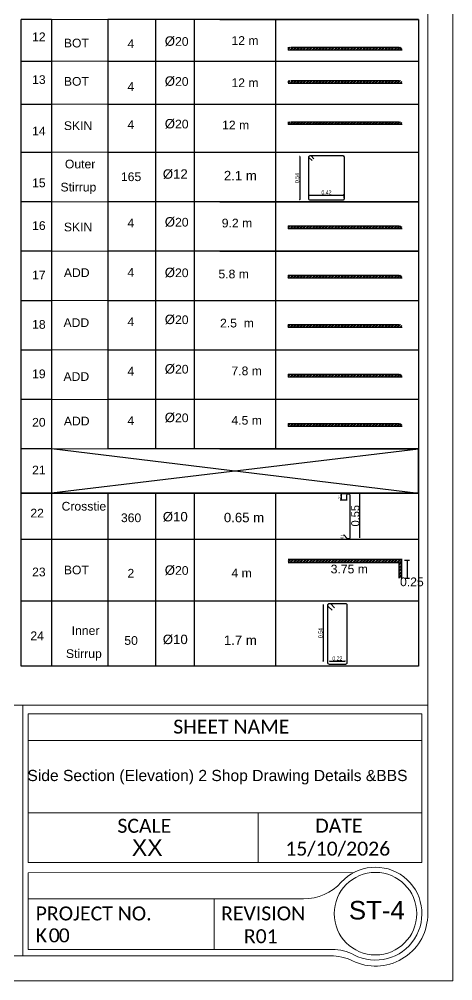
# Model space of a CAD drawing. Header units: inches. Extents: x 16 to 269, y 163 to 682.
# Drawn here: x 59.04 to 66.95, y 386.36 to 403.88 of the extents above; entities that cross this region are included whole.
import ezdxf

# ---------------------------------------------------------------- set-up
doc = ezdxf.new("R2010")
doc.units = ezdxf.units.IN
doc.header["$MEASUREMENT"] = 0
doc.layers.get('Defpoints').update_dxf_attribs({"lineweight": 5})
doc.layers.add('AutoRebar - BBS', color=2, linetype='Continuous')
doc.layers.add('Text', color=7, linetype='Continuous')
doc.layers.add('Dim', color=7, linetype='Continuous', lineweight=5)
doc.layers.add('Sheet_Borders', color=7, linetype='Continuous', lineweight=5)
doc.styles.add('Arch-Dim', font='swisscl.ttf')
doc.styles.add('RA CALIBRI REGULAR', font='calibril.ttf')
doc.styles.get("Standard").update_dxf_attribs({"font": 'arial.ttf'})
doc.styles.add('XREF-AXIS$0$X-OPTA', font='x-opta1d.shx')
doc.dimstyles.new('MMS-25', dxfattribs={"dimscale": 25, "dimtxt": 2.5, "dimasz": 0.75, "dimexe": 1, "dimexo": 1, "dimgap": 0.5, "dimtad": 1, "dimdec": 0, "dimdsep": 46, "dimtxsty": 'Arch-Dim', "dimblk": 'DOT', "dimcen": 2, "dimclrd": 11, "dimclre": 11, "dimclrt": 256, "dimazin": 0, "dimtfac": 1, "dimtdec": 0, "dimtix": 1, "dimtmove": 2, "dimatfit": 3, "dimfxl": 1.5, "dimtolj": 1, "dimarcsym": 0})
doc.dimstyles.new('XREF-AXIS$0$DIM100 FINAL..2010', dxfattribs={"dimtxt": 0.2, "dimasz": 0.1, "dimexe": 100, "dimexo": 100, "dimgap": 0.1, "dimtad": 1, "dimzin": 1, "dimdsep": 46, "dimtxsty": 'XREF-AXIS$0$X-OPTA', "dimblk": 'XREF-AXIS$0$TIK', "dimcen": 0.01, "dimse1": 1, "dimse2": 1, "dimclrd": 256, "dimclre": 1, "dimclrt": 3, "dimazin": 0, "dimtfac": 1, "dimtix": 1, "dimtmove": 1, "dimatfit": 3, "dimfxl": 10, "dimfxlon": 1, "dimarcsym": 0})

# ---------------------------------------------------------------- blocks, each defined once
blk = doc.blocks.new('sheet')
at = {"layer": 'Sheet_Borders', "linetype": 'Continuous', "lineweight": 0}
for p, q in [((-369.075, 77.192), (-369.075, 35.187)), ((-369.075, 77.192), (-369.075, 35.187)), ((-369.075, 77.192), (-369.075, 35.187)), ((-369.782, 76.484), (-369.782, 36.993)), ((-427.768, 42.966), (-369.782, 42.966)), ((-381.234, 42.966), (-381.234, 35.894)), ((-381.084, 38.526), (-381.084, 42.721)), ((-381.084, 42.721), (-369.948, 42.721)), ((-369.948, 42.721), (-369.948, 38.526)), ((-381.084, 41.972), (-369.948, 41.972)), ((-381.084, 39.933), (-369.948, 39.933)), ((-374.579, 38.526), (-374.579, 39.933)), ((-381.084, 38.526), (-369.948, 38.526)), ((-381.083, 38.238), (-371.864, 38.247)), ((-381.083, 38.238), (-381.081, 36.07)), ((-381.083, 37.498), (-373.3, 37.498)), ((-375.826, 37.498), (-375.826, 36.066)), ((-372.533, 35.894), (-427.768, 35.894)), ((-381.081, 36.07), (-372.48, 36.07))]:
    blk.add_line(p, q, dxfattribs=at)
blk.add_lwpolyline([(-369.075, 35.187), (-428.475, 35.187)], close=True, dxfattribs=at)
blk.add_circle((-371.261, 37.082), 1.166, dxfattribs=at)
for centre, radius, start, end in [((-371.261, 37.082), 1.312, 242.3421, 137.4242), ((-373.3, 38.955), 1.457, 270, 317.4242), ((-371.261, 37.082), 1.481, 243.9531, 356.5757), ((-372.533, 34.48), 1.414, 63.9531, 90), ((-372.479, 34.758), 1.312, 62.3421, 90.063)]:
    blk.add_arc(centre, radius, start, end, dxfattribs=at)
at = {"layer": 'Sheet_Borders', "linetype": 'Continuous', "lineweight": 0, "style": 'RA CALIBRI REGULAR'}
for s, height, p in [('SHEET NAME', 0.3943, (-376.978, 42.165)), ('SCALE', 0.3943, (-378.558, 39.365)), ('DATE', 0.3943, (-372.962, 39.369)), ('15/10/2026', 0.3943, (-373.812, 38.721)), ('PROJECT NO.', 0.39425, (-380.868, 36.891)), ('REVISION', 0.3943, (-375.628, 36.892)), ('K', 0.394, (-380.866, 36.273)), ('0', 0.394, (-380.499, 36.273)), ('0', 0.394, (-380.216, 36.273)), ('R01', 0.3943, (-374.982, 36.248))]:
    blk.add_text(s, height=height, dxfattribs=at).set_placement(p)
at = {"layer": 'Text', "ltscale": 3}
blk.add_text('XX', height=0.4657, dxfattribs=at).set_placement((-378.148, 38.714))
blk = doc.blocks.new('XREF-AXIS$0$TIK')
for p, q in [((-1, 0), (0.5, 0)), ((0, 0.5), (0, -0.5))]:
    blk.add_line(p, q)
at = {"const_width": 0.15}
blk.add_lwpolyline([(0.25, 0.25), (-0.25, -0.25)], dxfattribs=at)
blk = doc.blocks.new('*D754')
at = {"layer": 'Defpoints', "color": 0, "transparency": 16777216}
for p in [(1309, -29938), (1260, -31003), (1574, -31003)]:
    blk.add_point(p, dxfattribs=at)
at = {"layer": 'Dim', "lineweight": -2, "transparency": 16777216}
blk.add_line((1574, -29938), (1574, -31003), dxfattribs=at)
at = {"layer": 'Dim', "lineweight": -2, "transparency": 16777216, "xscale": 0.1, "yscale": 0.1, "zscale": 0.1}
for p, rotation in [((1574, -29938), 90), ((1574, -31003), 270)]:
    blk.add_blockref('XREF-AXIS$0$TIK', p, dxfattribs=dict(at, rotation=rotation))
at = {"layer": 'Dim', "color": 3, "transparency": 16777216, "insert": (1474, -30470), "char_height": 20, "attachment_point": 5, "rotation": 90, "style": 'XREF-AXIS$0$X-OPTA'}
blk.add_mtext('{\\H10x;0.55}', dxfattribs=at)
blk = doc.blocks.new('_Dot')
at = {"color": 0, "lineweight": -2}
blk.add_line((-0.5, 0), (-1, 0), dxfattribs=at)
at = {"color": 0, "const_width": 0.5}
blk.add_lwpolyline([(-0.25, 0, 1), (0.25, 0, 1)], format="xyb", close=True, dxfattribs=at)
blk = doc.blocks.new('*D755')
at = {"layer": 'Defpoints', "color": 0, "transparency": 16777216}
for p in [(1131, -30094), (1303, -29937), (1303, -30094)]:
    blk.add_point(p, dxfattribs=at)
at = {"layer": 'Dim', "color": 11, "linetype": 'ByBlock', "lineweight": -2, "transparency": 16777216}
for p, q in [((1278, -29937), (1106, -29937)), ((1278, -30094), (1106, -30094)), ((1131, -29956), (1131, -30075))]:
    blk.add_line(p, q, dxfattribs=at)
at = {"layer": 'Dim', "color": 11, "lineweight": -2, "transparency": 16777216, "xscale": 18.75, "yscale": 18.75, "zscale": 18.75}
for p, rotation in [((1131, -29937), 90), ((1131, -30094), 270)]:
    blk.add_blockref('_Dot', p, dxfattribs=dict(at, rotation=rotation))
at = {"layer": 'Dim', "transparency": 16777216, "insert": (1086, -30016), "char_height": 62.5, "attachment_point": 5, "rotation": 90, "style": 'Arch-Dim'}
blk.add_mtext('\\A1;0.1', dxfattribs=at)
blk = doc.blocks.new('*D741')
at = {"layer": 'Defpoints', "color": 0, "transparency": 16777216}
for p in [(1193, -31054), (1366, -30897), (1366, -31054)]:
    blk.add_point(p, dxfattribs=at)
at = {"layer": 'Dim', "transparency": 16777216, "insert": (1149, -30975), "char_height": 62.5, "attachment_point": 5, "rotation": 90, "style": 'Arch-Dim'}
blk.add_mtext('\\A1;0.1', dxfattribs=at)
blk = doc.blocks.new('*D742')
at = {"layer": 'Defpoints', "color": 0, "transparency": 16777216}
for p in [(120, -21731), (120, -22804), (120, -22804)]:
    blk.add_point(p, dxfattribs=at)
at = {"layer": 'Dim', "color": 11, "linetype": 'ByBlock', "lineweight": -2, "transparency": 16777216}
blk.add_line((120, -21750), (120, -22785), dxfattribs=at)
at = {"layer": 'Dim', "color": 11, "lineweight": -2, "transparency": 16777216, "xscale": 18.75, "yscale": 18.75, "zscale": 18.75}
for p, rotation in [((120, -21731), 90), ((120, -22804), 270)]:
    blk.add_blockref('_Dot', p, dxfattribs=dict(at, rotation=rotation))
at = {"layer": 'Dim', "transparency": 16777216, "insert": (57, -22268), "char_height": 62.5, "attachment_point": 5, "rotation": 90, "style": 'Arch-Dim'}
blk.add_mtext('\\A1;{\\H1.6x;0.54}', dxfattribs=at)
blk = doc.blocks.new('*D124')
at = {"layer": 'Defpoints', "color": 0, "transparency": 16777216}
for p in [(344, -22772), (1200, -22681), (1200, -22772)]:
    blk.add_point(p, dxfattribs=at)
at = {"layer": 'Dim', "color": 11, "linetype": 'ByBlock', "lineweight": -2, "transparency": 16777216}
for p, q in [((344, -22747), (344, -22656)), ((362, -22681), (1181, -22681)), ((1200, -22747), (1200, -22656))]:
    blk.add_line(p, q, dxfattribs=at)
at = {"layer": 'Dim', "color": 11, "lineweight": -2, "transparency": 16777216, "xscale": 18.75, "yscale": 18.75, "zscale": 18.75, "rotation": 180}
blk.add_blockref('_Dot', (344, -22681), dxfattribs=at)
at = {"layer": 'Dim', "color": 11, "lineweight": -2, "transparency": 16777216, "xscale": 18.75, "yscale": 18.75, "zscale": 18.75}
blk.add_blockref('_Dot', (1200, -22681), dxfattribs=at)
at = {"layer": 'Dim', "transparency": 16777216, "insert": (772, -22617), "char_height": 62.5, "attachment_point": 5, "style": 'Arch-Dim'}
blk.add_mtext('\\A1;{\\H1.6x;0.42}', dxfattribs=at)
blk = doc.blocks.new('*D743')
at = {"layer": 'Defpoints', "color": 0, "transparency": 16777216}
for p in [(691, -32627), (691, -34015), (691, -34015)]:
    blk.add_point(p, dxfattribs=at)
at = {"layer": 'Dim', "color": 11, "linetype": 'ByBlock', "lineweight": -2, "transparency": 16777216}
blk.add_line((691, -32646), (691, -33996), dxfattribs=at)
at = {"layer": 'Dim', "color": 11, "lineweight": -2, "transparency": 16777216, "xscale": 18.75, "yscale": 18.75, "zscale": 18.75}
for p, rotation in [((691, -32627), 90), ((691, -34015), 270)]:
    blk.add_blockref('_Dot', p, dxfattribs=dict(at, rotation=rotation))
at = {"layer": 'Dim', "transparency": 16777216, "insert": (627, -33321), "char_height": 62.5, "attachment_point": 5, "rotation": 90, "style": 'Arch-Dim'}
blk.add_mtext('\\A1;{\\H1.6x;0.54}', dxfattribs=at)
blk = doc.blocks.new('*D744')
at = {"layer": 'Defpoints', "color": 0, "transparency": 16777216}
for p in [(838, -34001), (1235, -34001), (1235, -34001)]:
    blk.add_point(p, dxfattribs=at)
at = {"layer": 'Dim', "color": 11, "linetype": 'ByBlock', "lineweight": -2, "transparency": 16777216}
blk.add_line((857, -34001), (1216, -34001), dxfattribs=at)
at = {"layer": 'Dim', "color": 11, "lineweight": -2, "transparency": 16777216, "xscale": 18.75, "yscale": 18.75, "zscale": 18.75, "rotation": 180}
blk.add_blockref('_Dot', (838, -34001), dxfattribs=at)
at = {"layer": 'Dim', "color": 11, "lineweight": -2, "transparency": 16777216, "xscale": 18.75, "yscale": 18.75, "zscale": 18.75}
blk.add_blockref('_Dot', (1235, -34001), dxfattribs=at)
at = {"layer": 'Dim', "transparency": 16777216, "insert": (1037, -33937), "char_height": 62.5, "attachment_point": 5, "style": 'Arch-Dim'}
blk.add_mtext('\\A1;{\\H1.6x;0.22}', dxfattribs=at)
blk = doc.blocks.new('5648095000')
at = {"layer": 'Text'}
h = blk.add_hatch(dxfattribs=at)
h.set_pattern_fill('ANSI32', color=5, scale=144.170125)
h.set_pattern_definition([(45, (-27061.49, 11962.61), (-38.22888, 38.22888), []), (45, (-27036.004, 11962.61), (-38.22888, 38.22888), [])])
h.paths.add_polyline_path([(2606.83373, -19160.5651), (2606.83373, -19088.48004), (-162.10807, -19088.48004), (-162.10807, -19160.5651)])
h = blk.add_hatch(dxfattribs=at)
h.set_pattern_fill('ANSI32', color=5, scale=144.170125)
h.set_pattern_definition([(45, (-27061.49, 11149.463), (-38.22888, 38.22888), []), (45, (-27036.004, 11149.463), (-38.22888, 38.22888), [])])
h.paths.add_polyline_path([(2606.83373, -19973.71029), (2606.83373, -19901.62523), (-162.10807, -19901.62523), (-162.10807, -19973.71029)])
h = blk.add_hatch(dxfattribs=at)
h.set_pattern_fill('ANSI32', color=5, scale=144.170125)
h.set_pattern_definition([(45, (-27061.49, 10152.84), (-38.22888, 38.22888), []), (45, (-27036.004, 10152.84), (-38.22888, 38.22888), [])])
h.paths.add_polyline_path([(2606.83373, -20970.33427), (2606.83373, -20898.24921), (-162.10807, -20898.24921), (-162.10807, -20970.33427)])
h = blk.add_hatch(dxfattribs=at)
h.set_pattern_fill('ANSI32', color=5, scale=144.170125)
h.set_pattern_definition([(45, (-27061.49, 7623.84), (-38.22888, 38.22888), []), (45, (-27036.004, 7623.84), (-38.22888, 38.22888), [])])
h.paths.add_polyline_path([(2606.83373, -23499.33075), (2606.83373, -23427.24569), (-162.10807, -23427.24569), (-162.10807, -23499.33075)])
h = blk.add_hatch(dxfattribs=at)
h.set_pattern_fill('ANSI32', color=5, scale=144.170125)
h.set_pattern_definition([(45, (-27061.49, 6423.62), (-38.22888, 38.22888), []), (45, (-27036.004, 6423.62), (-38.22888, 38.22888), [])])
h.paths.add_polyline_path([(2606.83373, -24699.55128), (2606.83373, -24627.46621), (-162.10807, -24627.46621), (-162.10807, -24699.55128)])
h = blk.add_hatch(dxfattribs=at)
h.set_pattern_fill('ANSI32', color=5, scale=144.170125)
h.set_pattern_definition([(45, (-27061.49, 5223.4), (-38.22888, 38.22888), []), (45, (-27036.004, 5223.4), (-38.22888, 38.22888), [])])
h.paths.add_polyline_path([(2606.83373, -25899.7718), (2606.83373, -25827.68674), (-162.10807, -25827.68674), (-162.10807, -25899.7718)])
h = blk.add_hatch(dxfattribs=at)
h.set_pattern_fill('ANSI32', color=5, scale=144.170125)
h.set_pattern_definition([(45, (-27061.49, 4023.18), (-38.22888, 38.22888), []), (45, (-27036.004, 4023.18), (-38.22888, 38.22888), [])])
h.paths.add_polyline_path([(2606.83373, -27099.99233), (2606.83373, -27027.90726), (-162.10807, -27027.90726), (-162.10807, -27099.99233)])
h = blk.add_hatch(dxfattribs=at)
h.set_pattern_fill('ANSI32', color=5, scale=144.170125)
h.set_pattern_definition([(45, (-27061.49, 2822.96), (-38.22888, 38.22888), []), (45, (-27036.004, 2822.96), (-38.22888, 38.22888), [])])
h.paths.add_polyline_path([(2606.83373, -28300.21285), (2606.83373, -28228.12779), (-162.10807, -28228.12779), (-162.10807, -28300.21285)])
h = blk.add_hatch(dxfattribs=at)
h.set_pattern_fill('ANSI32', color=5, scale=144.170125)
h.set_pattern_definition([(45, (-27061.49, -413), (-38.22888, 38.22888), []), (45, (-27036.004, -413), (-38.22888, 38.22888), [])])
h.paths.add_polyline_path([(2606.83373, -31536.17179), (2606.83373, -31608.25686), (-162.10807, -31608.25686), (-162.10807, -31536.17179)])
h = blk.add_hatch(dxfattribs=at)
h.set_pattern_fill('ANSI32', color=5, scale=144.170125)
h.set_pattern_definition([(45, (-24367.97, 4170.69), (-38.22888, 38.22888), []), (45, (-24342.484, 4170.69), (-38.22888, 38.22888), [])])
h.paths.add_polyline_path([(2603.4976, -31989.10437), (2531.41254, -31989.10437), (2531.41254, -31608.25686), (2603.4976, -31608.25686)])
for p, q in [((-5916.50705, -18413.83312), (-6655.59317, -18413.83312)), ((3011.7877, -18413.83312), (-4546.02879, -18413.83312)), ((-6655.59317, -19425.76417), (-5916.50705, -19425.76417)), ((-4546.02879, -19425.76417), (3011.7877, -19425.76417)), ((-6655.59317, -20471.67896), (-5916.50705, -20471.67896)), ((-4546.02879, -20471.67896), (3011.7877, -20471.67896)), ((-6655.59317, -21637.48662), (-5916.50705, -21637.48662)), ((-6655.59317, -21637.48662), (-5916.50705, -21637.48662)), ((-4546.02879, -21637.48662), (3011.7877, -21637.48662)), ((-4546.02879, -21637.48662), (3011.7877, -21637.48662)), ((-6655.59317, -22837.70714), (-5916.50705, -22837.70714)), ((-4546.02879, -22837.70714), (3011.7877, -22837.70714)), ((-6655.59317, -24037.92767), (-5916.50705, -24037.92767)), ((-4546.02879, -24037.92767), (3011.7877, -24037.92767)), ((-6655.59317, -25238.14819), (-5916.50705, -25238.14819)), ((-4546.02879, -25238.14819), (3011.7877, -25238.14819)), ((-6655.59317, -26438.36872), (-5916.50705, -26438.36872)), ((-4546.02879, -26438.36872), (3011.7877, -26438.36872)), ((-5916.50705, -28838.80977), (3011.7877, -29922.45042)), ((3013.42279, -28850.33876), (-5916.50705, -29922.45042)), ((3011.7877, -29922.45042), (3013.42279, -28850.33876)), ((2793.47998, -31555.95192), (2671.94604, -31555.95192)), ((2731.36264, -31555.95192), (2731.36264, -31996.89209)), ((2793.47998, -31996.89209), (2671.94604, -31996.89209))]:
    blk.add_line(p, q)
at = {"layer": 'AutoRebar - BBS', "color": 5, "lineweight": 30}
blk.add_lwpolyline([(420.32921, -21843.60873), (353.02605, -21776.30557, -0.6681786379), (375.46044, -21722.14417), (1167.9992, -21722.14417), (1167.9992, -21722.14417, -0.4142135624), (1199.72621, -21753.87119), (1199.72621, -22772.01809, -0.4142135624), (1167.9992, -22803.7451), (375.46044, -22803.7451, -0.4142135624), (343.73342, -22772.01809), (343.73342, -21753.87119, -0.6681786379), (397.89482, -21731.4368), (465.19798, -21798.73996)], format="xyb", dxfattribs=at)
at = {"layer": 'AutoRebar - BBS', "color": 240, "lineweight": 30, "true_color": 0xed1f24}
for points in [[(1264.98899, -30094.1275), (1264.98899, -29976.45071, -1), (1343.44019, -29976.45071), (1343.44019, -30991.73703, -0.6681786379), (1276.4779, -31019.47371), (1193.26784, -30936.26365)], [(906.68639, -32765.41814), (814.46575, -32673.1975, -0.6681786379), (845.20596, -32598.98406), (1231.30147, -32598.98406, -0.4142135624), (1266.03679, -32633.71937), (1266.03679, -34046.28816, -0.4142135624), (1231.30147, -34081.02347), (845.20596, -34081.02347, -0.4142135624), (801.73273, -34037.55024), (801.73273, -32642.45729, -0.6681786379), (875.94617, -32611.71707), (968.16682, -32703.93771)]]:
    blk.add_lwpolyline(points, format="xyb", dxfattribs=at)
at = {"layer": 'Text'}
for p, q in [((-6657.54502, -18410.61282), (3011.7877, -18425.35962)), ((-5916.50705, -18413.83312), (-5916.50705, -29922.45042)), ((-4546.02879, -18413.83312), (-4546.02879, -28838.80977)), ((-3389.26276, -18413.83312), (-3389.26276, -28840.57396)), ((-2446.54535, -18413.83312), (-2446.54535, -28842.01171)), ((-467.60134, -18413.83312), (-467.60134, -28845.02982)), ((-162.10807, -19088.48004), (-162.10807, -19160.5651)), ((-90.02301, -19088.48004), (2534.74867, -19088.48004)), ((2608.33957, -19160.5651), (-162.10807, -19160.5651)), ((-6657.54502, -19422.54388), (3011.7877, -19437.29068)), ((2608.33957, -19973.71029), (-162.10807, -19973.71029)), ((-90.02301, -19901.62523), (2534.74867, -19901.62523)), ((-6657.54502, -20468.45866), (3011.7877, -20483.20546)), ((-162.10807, -20898.24921), (-162.10807, -20970.33427)), ((2608.33957, -20970.33427), (-162.10807, -20970.33427)), ((-90.02301, -20898.24921), (2534.74867, -20898.24921)), ((-6657.54502, -21634.26632), (3011.7877, -21649.01312)), ((-6657.54502, -22834.48685), (3011.7877, -22849.23364)), ((-162.10807, -23427.24569), (2534.74867, -23427.24569)), ((-162.10807, -23427.24569), (-162.10807, -23499.33075)), ((2608.33957, -23499.33075), (-162.10807, -23499.33075)), ((-6657.54502, -24034.70737), (3011.7877, -24049.45417)), ((-162.10807, -24627.46621), (2534.74867, -24627.46621)), ((-162.10807, -24627.46621), (-162.10807, -24699.55128)), ((2608.33957, -24699.55128), (-162.10807, -24699.55128)), ((-6657.54502, -25234.9279), (3011.7877, -25249.67469)), ((-162.10807, -25827.68674), (2534.74867, -25827.68674)), ((-162.10807, -25827.68674), (-162.10807, -25899.7718)), ((2608.33957, -25899.7718), (-162.10807, -25899.7718)), ((-6657.54502, -26435.14842), (3011.7877, -26449.89522)), ((-162.10807, -27027.90726), (2534.74867, -27027.90726)), ((-162.10807, -27027.90726), (-162.10807, -27099.99233)), ((2608.33957, -27099.99233), (-162.10807, -27099.99233)), ((-6657.54502, -27635.36895), (3011.7877, -27650.11574)), ((-6655.59317, -27638.58924), (-5916.50705, -27638.58924)), ((-4546.02879, -27638.58924), (3011.7877, -27638.58924)), ((-162.10807, -28228.12779), (2534.74867, -28228.12779)), ((-162.10807, -28228.12779), (-162.10807, -28300.21285)), ((2608.33957, -28300.21285), (-162.10807, -28300.21285)), ((-6657.54502, -28835.58947), (3011.7877, -28850.33627)), ((-6655.59317, -28838.80977), (-5916.50705, -28838.80977)), ((-4546.02879, -28838.80977), (3011.7877, -28838.80977)), ((-6655.59317, -29922.45042), (-5916.50705, -29922.45042)), ((-6655.59317, -29922.45042), (3011.7877, -29922.45042)), ((3011.7877, -29922.45042), (-6655.59317, -29922.45042)), ((-5916.50705, -29922.45042), (-5916.50705, -34126.01457)), ((-5916.50705, -29922.45042), (3011.7877, -29922.45042)), ((-4546.02879, -29922.45042), (-4546.02879, -34126.01457)), ((-3389.26276, -29922.45042), (-3389.26276, -34126.01457)), ((-2446.54535, -29922.45042), (-2446.54535, -34126.01457)), ((-467.60134, -29922.45042), (-467.60134, -34126.01457)), ((-6655.59317, -31038.06408), (3011.7877, -31038.06408)), ((2608.33957, -31536.17179), (-162.10807, -31536.17179)), ((-162.10807, -31608.25686), (2534.74867, -31608.25686)), ((2531.41254, -31608.25686), (2531.41254, -31989.10437)), ((2603.4976, -31989.10437), (2603.4976, -31536.17179)), ((-6655.59317, -32537.33427), (3011.7877, -32537.33427))]:
    blk.add_line(p, q, dxfattribs=at)
blk.add_lwpolyline([(3011.7877, -18413.83312), (3011.7877, -34126.01457), (-6655.59317, -34126.01457), (-6655.59317, -18413.83312)], dxfattribs=at)
at = {"xscale": 860.2969868965732, "yscale": 860.2969868965732, "zscale": 860.2969868965732}
blk.add_blockref('sheet', (321357.98245, -72037.10877), dxfattribs=at)
at = {"layer": 'Text'}
blk.add_text('Side Section (Elevation) 2 Shop Drawing Details &BBS', height=271.8375754, dxfattribs=at).set_placement((-6502.26188, -36914.8759))
at = {"layer": 'Text', "ltscale": 3}
blk.add_text('ST-4', height=449.540058, dxfattribs=at).set_placement((1316.04909, -40276.54374))
at = {"layer": 'Text'}
for s, insert, char_height, width, attachment_point in [('12', (-6388.24887, -18731.55074), 211.774967, 93.5784659, 1), ('BOT', (-5615.42795, -18883.01877), 211.774967, 56.7443796, 1), ('4', (-4068.46626, -18898.48677), 211.77497, 93.5784659, 1), ('{\\H1.08333x;Ø}20', (-3161.11896, -18826.03228), 211.7749675, 556.4458887, 1), ('12 m', (-1539.58553, -18821.84448), 211.774967, 1071.984189, 1), ('13', (-6388.24887, -19771.09375), 211.774967, 93.5784659, 1), ('BOT', (-5615.42795, -19813.76777), 211.774967, 56.7443796, 1), ('{\\H1.08333x;Ø}20', (-3161.11896, -19797.65784), 211.7749675, 556.4458887, 1), ('12 m', (-1539.58553, -19847.04962), 211.774967, 734.5282643, 1), ('4', (-4068.46626, -19938.02978), 211.77497, 93.5784659, 1), ('14', (-6388.24887, -21019.57515), 211.774967, 93.5784659, 1), ('SKIN', (-5615.42795, -20889.29994), 211.774967, 56.7443796, 1), ('4', (-4068.46626, -20863.65029), 211.77497, 93.5784659, 1), ('{\\H1.08333x;Ø}20', (-3161.11896, -20832.38901), 211.7749675, 556.4458887, 1), ('12 m', (-1767.35134, -20874.22408), 211.774967, 892.7069811, 1), ('15', (-6388.24887, -22278.26741), 211.774967, 93.5784659, 1), ('16', (-6388.24887, -23316.30957), 211.774967, 93.5784659, 1), ('SKIN', (-5615.42795, -23350.61397), 211.774967, 56.7443796, 1), ('4', (-4068.46626, -23251.46074), 211.77497, 93.5784659, 1), ('{\\H1.08333x;Ø}20', (-3161.11896, -23217.04749), 211.7749675, 556.4458887, 1), ('9.2 m', (-1775.11702, -23254.73863), 211.774967, 1284.6256152, 1), ('17', (-6388.24887, -24516.53009), 211.774967, 93.5784659, 1), ('ADD', (-5615.42795, -24460.41543), 211.774967, 56.7443796, 1), ('4', (-4068.46626, -24451.68126), 211.77497, 93.5784659, 1), ('{\\H1.08333x;Ø}20', (-3161.11896, -24445.28387), 211.7749675, 556.4458887, 1), ('5.8 m', (-1856.05213, -24492.35501), 211.774967, 775.6894755, 1), ('ADD', (-5624.06173, -25674.22356), 211.774967, 56.7443796, 1), ('4', (-4068.46626, -25651.90179), 211.77497, 227.101964, 1), ('{\\H1.08333x;Ø}20', (-3161.11896, -25585.88374), 211.7749675, 556.4458887, 1), ('2.5  m', (-1816.96952, -25684.80362), 211.774967, 1071.984189, 1), ('18', (-6388.24887, -25716.75062), 211.774967, 93.5784659, 1), ('4', (-4068.46626, -26852.12231), 211.77497, 93.5784659, 1), ('{\\H1.08333x;Ø}20', (-3161.11896, -26787.13081), 211.7749675, 556.4458887, 1), ('7.8 m', (-1539.58553, -26845.4205), 211.774967, 775.6894755, 1), ('ADD', (-5624.06173, -26982.86038), 211.774967, 56.7443796, 1), ('{\\H1.08333x;Ø}20', (-3161.11896, -27967.77933), 211.7749675, 556.4458887, 1), ('ADD', (-5615.42795, -28063.9082), 211.774967, 56.7443796, 1), ('BOT', (-5615.42795, -31681.04716), 211.774967, 56.7443796, 1), ('{\\H1.08333x;Ø}20', (-3161.11896, -31675.45666), 211.7749675, 556.4458887, 1), ('3.75 m', (874.02339, -31658.3869), 211.774967, 1082.2593943, 1), ('0.25', (2560.94721, -32184.48135), 211.774967, 56.7443796, 7)]:
    blk.add_mtext(s, dxfattribs=dict(at, insert=insert, char_height=char_height, width=width, attachment_point=attachment_point))
at = {"layer": 'Text', "attachment_point": 1, "line_spacing_factor": 1.587898}
for s, width, heights, insert, char_height in [('\\pxqc,t5;{\\fArial|b0|i0|c178|p34; }Outer Stirrup ', 1575.1085321, [0], (-6049.32169, -21821.14249), 211.7749675), ('\\pxqc;{\\fArial|b0|i0|c178|p34;165}', 603.567024, [0], (-4282.67901, -22129.98811), 211.7749675), ('{\\H1.08333x;Ø\\fArial|b0|i0|c178|p34;12}', 536.7489967, [185.55451], (-3208.65243, -22054.90583), 211.7749675), ('{\\H1.08333x;2.1 m}', 1673.8471029, [185.55451], (-1724.27571, -22093.40487), 211.7749675), ('\\pxqc,t5;Crosstie', 1575.1085321, [0], (-5916.50705, -30133.27412), 211.7749675), ('\\pxqc;22', 603.567024, [0], (-6567.31524, -30300.24511), 211.774967), ('\\pxqc;360', 603.567024, [0], (-4282.67901, -30413.74327), 211.774967), ('{\\H1.08333x;Ø\\fArial|b0|i0|c178|p34;10}', 536.7489967, [185.55451], (-3208.65243, -30378.10502), 211.7749675), ('{\\H1.08333x;0.65 m}', 1673.8471029, [185.55451], (-1724.27571, -30398.49805), 211.7749675), ('\\pxqc,t5;{\\fArial|b0|i0|c178|p34; }Inner Stirrup ', 1575.1085321, [0], (-5916.50705, -33152.80193), 211.7749675), ('\\pxqc;24', 603.567024, [0], (-6567.31524, -33280.77824), 211.774967), ('\\pxqc;50', 603.567024, [0], (-4282.67901, -33394.2764), 211.774967), ('{\\H1.08333x;Ø\\fArial|b0|i0|c178|p34;10}', 536.7489967, [185.55451], (-3208.65243, -33358.63815), 211.7749675), ('{\\H1.08333x;1.7 m}', 1673.8471029, [185.55451], (-1724.27571, -33379.03118), 211.7749675)]:
    blk.add_mtext_dynamic_manual_height_columns(s, width=width, gutter_width=194.36263, heights=heights, dxfattribs=dict(at, insert=insert, char_height=char_height))
at = {"layer": 'Text', "width": 1087.2338061, "attachment_point": 1, "line_spacing_factor": 1.587898}
for s, insert, char_height in [('19', (-6388.24887, -26916.97114), 211.774967), ('20', (-6388.24887, -28094.0696), 211.774967), ('4', (-4068.46626, -28052.34284), 211.77497), ('4.5 m', (-1539.58553, -28045.64102), 211.774967), ('21', (-6388.24887, -29254.49453), 211.774967), ('23', (-6388.24887, -31730.02495), 211.774967), ('2', (-4068.46626, -31761.34499), 211.77497), ('4 m', (-1539.58553, -31754.64317), 211.774967)]:
    blk.add_mtext(s, dxfattribs=dict(at, insert=insert, char_height=char_height))
at = {"layer": 'Dim', "color": 0}
for base, p1, p2, picture, middle in [((120.49714, -22803.7451), (120.49714, -21731.4368), (120.49714, -22803.7451), '*D742', (56.78482, -22267.59095)), ((690.50175, -34014.50902), (690.50175, -32626.87645), (690.50175, -34014.50902), '*D743', (626.78943, -33320.69273))]:
    dim = blk.add_linear_dim(base=base, p1=p1, p2=p2, angle=90, text='{\\H1.6x;0.54}', dimstyle='MMS-25', dxfattribs=at)
    dim.commit()
    dim.dimension.update_dxf_attribs({"geometry": picture, "text_midpoint": middle})
for base, p1, p2, text, picture, middle in [((1199.72621, -22680.8105), (343.73342, -22772.01809), (1199.72621, -22772.01809), '{\\H1.6x;0.42}', '*D124', (771.72982, -22617.09818)), ((1234.86734, -34000.95678), (838.49898, -34000.95678), (1234.86734, -34000.95678), '{\\H1.6x;0.22}', '*D744', (1036.68316, -33937.24446))]:
    dim = blk.add_linear_dim(base=base, p1=p1, p2=p2, text=text, dimstyle='MMS-25', dxfattribs=at)
    dim.commit()
    dim.dimension.update_dxf_attribs({"geometry": picture, "text_midpoint": middle})
at = {"layer": 'Dim', "color": 5}
dim = blk.add_linear_dim(base=(1130.84333, -30094.1275), p1=(1303.10015, -29937.24094), p2=(1303.10015, -30094.1275), angle=90, text='0.1', dimstyle='MMS-25', dxfattribs=at)
dim.commit()
dim.dimension.update_dxf_attribs({"geometry": '*D755', "text_midpoint": (1086.33563, -30015.68422)})
for base, p1, p2, text, dimstyle, override, picture, middle in [((1573.65142, -31003.13033), (1309.08679, -29937.52887), (1260.13452, -31003.13033), '{\\H10x;0.55}', 'XREF-AXIS$0$DIM100 FINAL..2010', {"dimtxt": 20}, '*D754', (1473.55142, -30470.3296)), ((1193.41023, -31053.59639), (1365.66704, -30896.70984), (1365.66704, -31053.59639), '0.1', 'MMS-25', {"dimse1": 1, "dimse2": 1, "dimsd1": 1, "dimsd2": 1, "dimclrd": 254}, '*D741', (1148.90253, -30975.15311))]:
    dim = blk.add_linear_dim(base=base, p1=p1, p2=p2, angle=90, text=text, dimstyle=dimstyle, override=override, dxfattribs=at)
    dim.commit()
    dim.dimension.update_dxf_attribs({"geometry": picture, "text_midpoint": middle})

msp = doc.modelspace()

# ---------------------------------------------------------------- block references
at = {"color": 0, "xscale": 0.000750173365589114, "yscale": 0.000750173365589114, "zscale": 0.000750173365589114}
msp.add_blockref('5648095000', (64.0695, 417.6955), dxfattribs=at)

doc.saveas('drawing.dxf')
